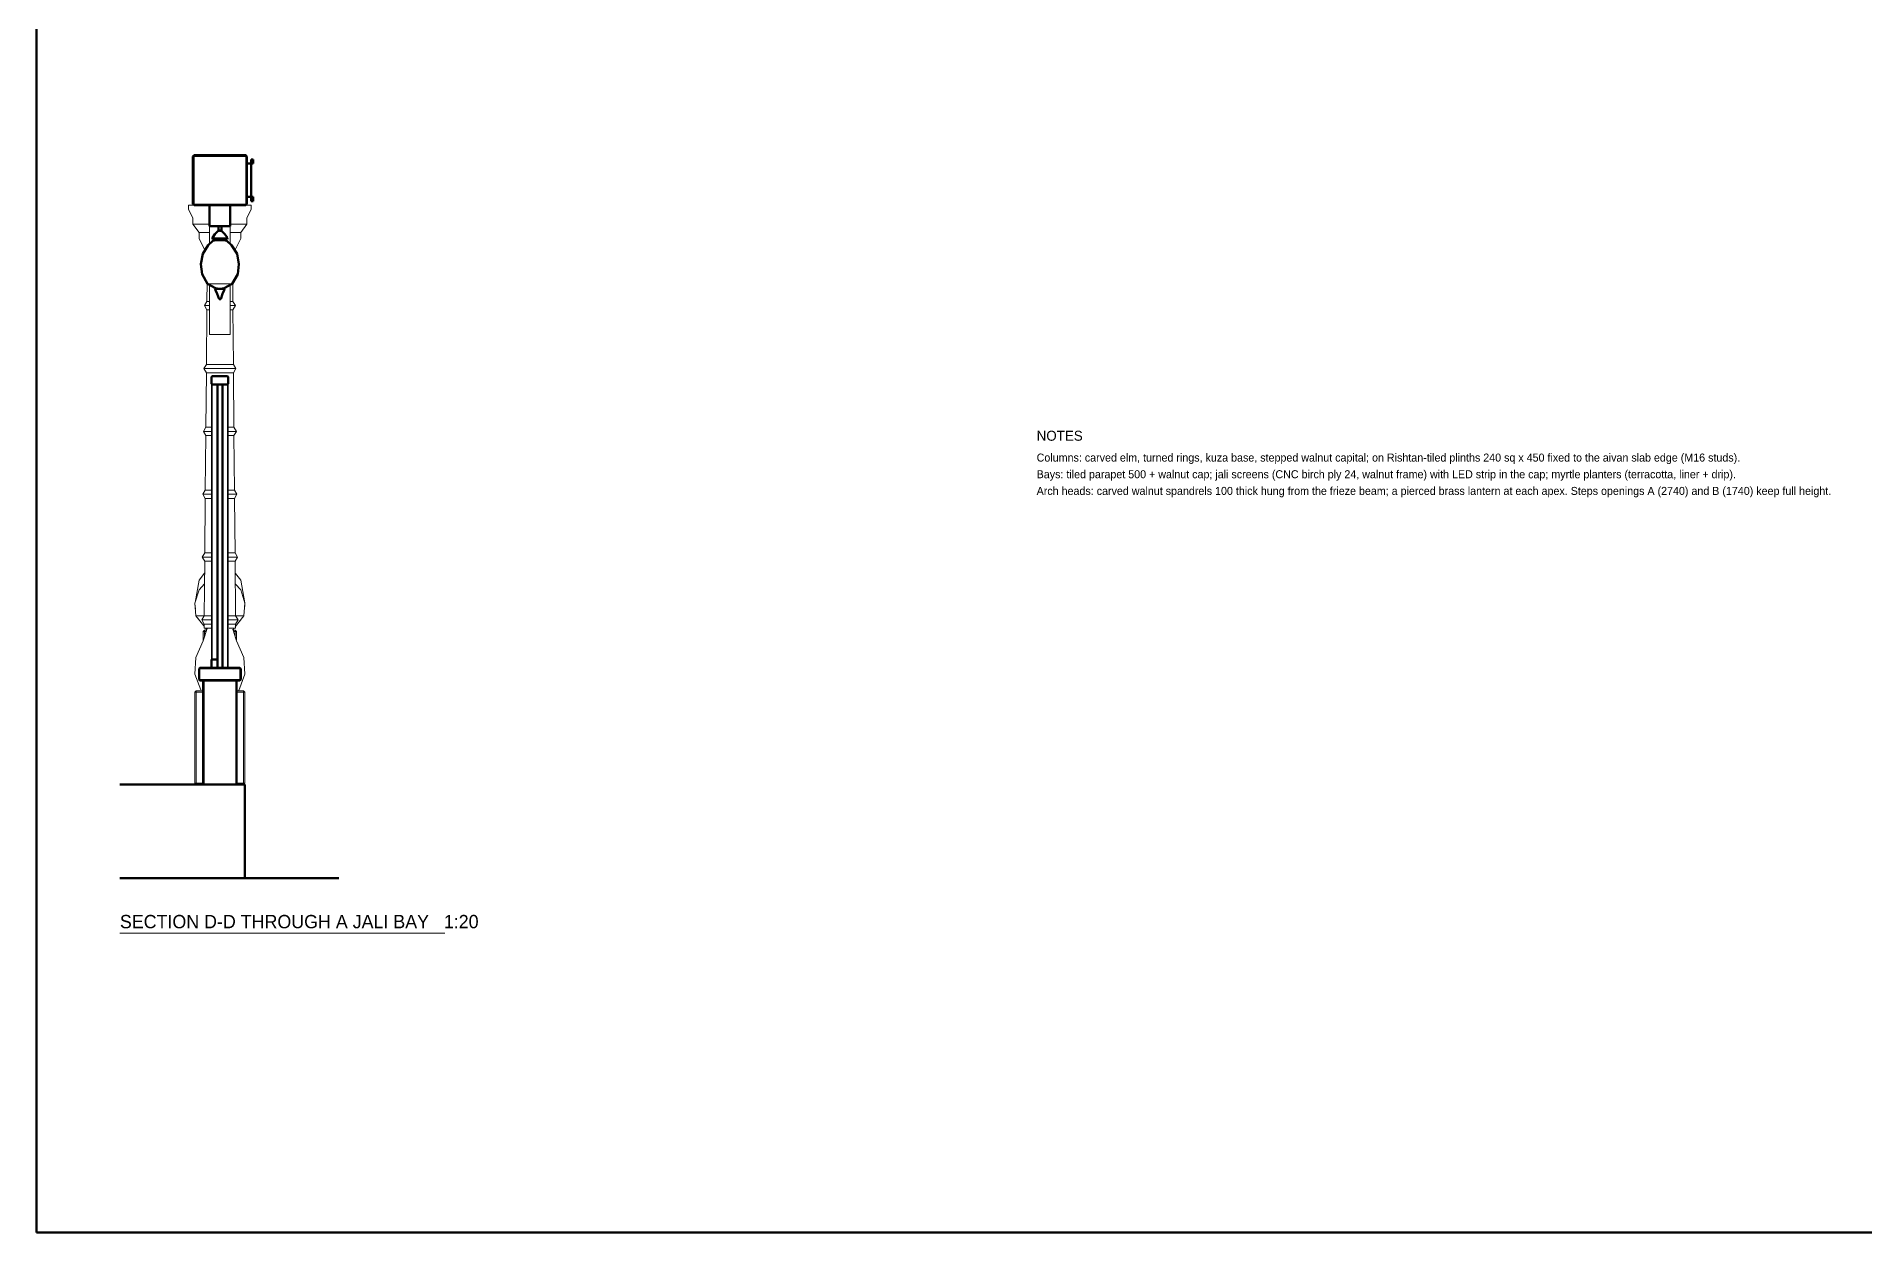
# Model space of a CAD drawing. Header units: metres. Extents: x 10 to 831, y 10 to 584.
# Drawn here: x 10 to 448.7, y 10 to 297 of the extents above; entities that cross this region are included whole.
import ezdxf

# ---------------------------------------------------------------- set-up
doc = ezdxf.new("R2010")
doc.units = ezdxf.units.M
for name, color, linetype, lineweight in [('CUT', 7, 'Continuous', 50), ('FRAME', 7, 'Continuous', 50), ('TXT', 7, 'Continuous', 18), ('VIS', 8, 'Continuous', 13)]:
    doc.layers.add(name, color=color, linetype=linetype, lineweight=lineweight)

msp = doc.modelspace()

# ---------------------------------------------------------------- linework, layer by layer
at = {"layer": 'CUT'}
for p, q in [((47.8, 268.5), (47.5, 268.2)), ((47.5, 268.2), (47.5, 256.8)), ((60.2, 268.5), (47.8, 268.5)), ((60.5, 268.2), (60.2, 268.5)), ((60.5, 256.8), (60.5, 268.2)), ((60.5, 258.5), (60.5, 266.5)), ((60.5, 266.5), (61.5, 266.5)), ((62, 267.5), (61.5, 267.5)), ((61.5, 267.5), (61.5, 266.5)), ((61.5, 266.5), (62, 266.5)), ((61.5, 266.5), (61.5, 258.5)), ((62, 266.5), (62, 267.5)), ((47.5, 256.8), (47.8, 256.5)), ((47.8, 256.5), (60.2, 256.5)), ((51.5, 256.418), (51.5, 256.5)), ((51.5, 256.5), (56.5, 256.5)), ((51.5, 251.476), (51.5, 256.418)), ((56.5, 256.5), (56.5, 256.418)), ((56.5, 256.418), (56.5, 251.476)), ((60.2, 256.5), (60.5, 256.8)), ((61.5, 258.5), (60.5, 258.5)), ((62, 258.5), (61.5, 258.5)), ((61.5, 258.5), (61.5, 257.5)), ((61.5, 257.5), (62, 257.5)), ((62, 257.5), (62, 258.5)), ((56.5, 251.476), (51.5, 251.476)), ((53.518, 250.275), (52.783, 249.575)), ((53.846, 250.3925), (53.518, 250.275)), ((53.971, 251.5), (53.629, 251.5)), ((53.629, 251.5), (53.629, 250.45)), ((53.629, 250.45), (53.8, 250.45)), ((53.8, 250.45), (54.029, 250.45)), ((53.931, 250.4195), (53.846, 250.3925)), ((53.9635, 250.428), (53.931, 250.4195)), ((53.984, 250.431), (53.9635, 250.428)), ((54.2, 251.5), (53.971, 251.5)), ((54, 250.432), (53.984, 250.431)), ((54.016, 250.431), (54, 250.432)), ((54.0365, 250.428), (54.016, 250.431)), ((54.029, 250.45), (54.371, 250.45)), ((54.069, 250.4195), (54.0365, 250.428)), ((54.154, 250.3925), (54.069, 250.4195)), ((54.482, 250.275), (54.154, 250.3925)), ((54.371, 251.5), (54.2, 251.5)), ((54.371, 250.45), (54.371, 251.5)), ((55.217, 249.575), (54.482, 250.275)), ((51.2055, 246.95), (49.8755, 244.85)), ((52.3255, 248), (51.2055, 246.95)), ((52.783, 249.575), (52.188, 248.7)), ((52.188, 248.7), (52.258, 248.35)), ((52.258, 248.35), (53.846, 248.35)), ((53.781, 248.303), (52.3255, 248)), ((53.896, 248.326), (53.781, 248.303)), ((53.846, 248.35), (53.931, 248.35)), ((53.9375, 248.3335), (53.896, 248.326)), ((53.931, 248.35), (53.9635, 248.35)), ((53.96, 248.3365), (53.9375, 248.3335)), ((53.976, 248.3385), (53.96, 248.3365)), ((53.9635, 248.35), (53.984, 248.35)), ((53.9885, 248.3395), (53.976, 248.3385)), ((53.984, 248.35), (54, 248.35)), ((54, 248.3395), (53.9885, 248.3395)), ((54, 248.35), (54.016, 248.35)), ((54.0115, 248.3395), (54, 248.3395)), ((54.024, 248.3385), (54.0115, 248.3395)), ((54.016, 248.35), (54.0365, 248.35)), ((54.04, 248.3365), (54.024, 248.3385)), ((54.0365, 248.35), (54.069, 248.35)), ((54.0625, 248.3335), (54.04, 248.3365)), ((54.104, 248.326), (54.0625, 248.3335)), ((54.069, 248.35), (54.154, 248.35)), ((54.219, 248.303), (54.104, 248.326)), ((54.154, 248.35), (55.742, 248.35)), ((55.6745, 248), (54.219, 248.303)), ((55.812, 248.7), (55.217, 249.575)), ((56.7945, 246.95), (55.6745, 248)), ((55.742, 248.35), (55.812, 248.7)), ((58.1245, 244.85), (56.7945, 246.95)), ((49.8755, 244.85), (49.4555, 242.4)), ((49.4555, 242.4), (49.7355, 239.95)), ((58.5445, 242.4), (58.1245, 244.85)), ((58.2645, 239.95), (58.5445, 242.4)), ((49.7355, 239.95), (51.0305, 237.675)), ((51.0305, 237.675), (52.9555, 236.59)), ((55.0445, 236.59), (56.9695, 237.675)), ((56.9695, 237.675), (58.2645, 239.95)), ((53.8795, 236.45), (52.89, 236.45)), ((52.89, 236.45), (52.96, 236.1)), ((52.9555, 236.59), (53.781, 236.48)), ((52.96, 236.1), (53.38, 235.225)), ((53.38, 235.225), (53.8, 234)), ((53.781, 236.48), (53.896, 236.4655)), ((53.8, 234), (53.8795, 234)), ((53.95, 236.45), (53.8795, 236.45)), ((53.8795, 234), (53.95, 234)), ((53.896, 236.4655), (53.9375, 236.4605)), ((53.9375, 236.4605), (53.96, 236.4585)), ((53.9795, 236.45), (53.95, 236.45)), ((53.95, 234), (53.9795, 234)), ((53.96, 236.4585), (53.976, 236.4575)), ((53.976, 236.4575), (53.9885, 236.457)), ((54, 236.45), (53.9795, 236.45)), ((53.9795, 234), (54, 234)), ((53.9885, 236.457), (54, 236.4565)), ((54, 236.4565), (54.0115, 236.457)), ((54.0205, 236.45), (54, 236.45)), ((54, 234), (54.0205, 234)), ((54.0115, 236.457), (54.024, 236.4575)), ((54.05, 236.45), (54.0205, 236.45)), ((54.0205, 234), (54.05, 234)), ((54.024, 236.4575), (54.04, 236.4585)), ((54.04, 236.4585), (54.0625, 236.4605)), ((54.1205, 236.45), (54.05, 236.45)), ((54.05, 234), (54.1205, 234)), ((54.0625, 236.4605), (54.104, 236.4655)), ((54.104, 236.4655), (54.219, 236.48)), ((55.11, 236.45), (54.1205, 236.45)), ((54.1205, 234), (54.2, 234)), ((54.2, 234), (54.62, 235.225)), ((54.219, 236.48), (55.0445, 236.59)), ((54.62, 235.225), (55.04, 236.1)), ((55.04, 236.1), (55.11, 236.45)), ((52, 215.35), (52.15, 215.5)), ((52, 213.65), (52, 215.35)), ((52.15, 215.5), (55.85, 215.5)), ((55.85, 215.5), (56, 215.35)), ((56, 215.35), (56, 213.65)), ((52.15, 213.5), (52, 213.65)), ((55.85, 213.5), (52.15, 213.5)), ((54.6, 213.5), (53.4, 213.5)), ((53.4, 213.5), (53.4, 145.5)), ((54.6, 145.5), (54.6, 213.5)), ((56, 213.65), (55.85, 213.5)), ((49, 145.3), (49.2, 145.5)), ((49, 142.7), (49, 145.3)), ((49.2, 145.5), (58.8, 145.5)), ((53.4, 147.5), (52, 147.5)), ((52, 147.5), (52, 145.5)), ((52, 145.5), (53.4, 145.5)), ((53.4, 145.5), (53.4, 147.5)), ((53.4, 145.5), (54.6, 145.5)), ((58.8, 145.5), (59, 145.3)), ((59, 145.3), (59, 142.7)), ((49.2, 142.5), (49, 142.7)), ((58.8, 142.5), (49.2, 142.5)), ((50.2, 142.5), (50, 142.3)), ((50, 142.3), (50, 117.7)), ((57.8, 142.5), (50.2, 142.5)), ((58, 142.3), (57.8, 142.5)), ((58, 117.7), (58, 142.3)), ((59, 142.7), (58.8, 142.5)), ((48.1705, 117.5), (30, 117.5)), ((60, 117.5), (48.1705, 117.5)), ((50, 117.7), (50.2, 117.5)), ((50.2, 117.5), (57.8, 117.5)), ((57.8, 117.5), (58, 117.7)), ((60, 95), (60, 117.5)), ((30, 95), (48.1705, 95)), ((82.5, 95), (30, 95)), ((48.1705, 95), (60, 95))]:
    msp.add_line(p, q, dxfattribs=at)
at = {"layer": 'FRAME'}
msp.add_lwpolyline([(10, 10), (831, 10), (831, 584), (10, 584), (10, 10)], close=True, dxfattribs=at)
at = {"layer": 'TXT'}
msp.add_line((30, 81.8), (108, 81.8), dxfattribs=at)
at = {"layer": 'VIS'}
for p, q in [((47.5, 268.2), (47.8, 268.5)), ((47.5, 268.2), (47.8, 268.5)), ((47.8, 268.2), (47.5, 268.2)), ((47.5, 256.8), (47.5, 268.2)), ((47.5, 268.2), (47.5, 268.2)), ((47.5, 256.8), (47.5, 268.2)), ((47.8, 268.5), (47.8, 268.2)), ((47.8, 268.5), (47.8, 268.5)), ((47.8, 268.5), (60.2, 268.5)), ((60.2, 268.5), (47.8, 268.5)), ((60.2, 268.2), (47.8, 268.2)), ((47.8, 268.2), (47.8, 256.8)), ((60.2, 268.5), (60.5, 268.2)), ((60.2, 268.2), (60.2, 268.5)), ((60.2, 268.5), (60.2, 268.5)), ((60.5, 268.2), (60.2, 268.5)), ((60.5, 268.2), (60.2, 268.2)), ((60.2, 256.8), (60.2, 268.2)), ((60.5, 268.2), (60.5, 268.2)), ((60.5, 268.2), (60.5, 256.8)), ((60.5, 256.8), (60.5, 268.2)), ((60.5, 266.5), (60.5, 266.5)), ((60.5, 258.5), (60.5, 266.5)), ((61.5, 266.5), (60.5, 266.5)), ((61.5, 266.5), (60.625, 266.5)), ((62, 267.5), (61.5, 267.5)), ((61.5, 266.5), (61.5, 267.5)), ((61.5, 267.5), (61.5, 267.5)), ((62, 267.5), (61.5, 267.5)), ((61.5, 266.5), (61.5, 267.5)), ((61.5, 266.5), (61.5, 266.5)), ((61.5, 258.5), (61.5, 266.5)), ((61.5, 266.5), (61.5, 266.5)), ((61.5, 266.5), (62, 266.5)), ((62, 266.5), (61.5, 266.5)), ((61.5, 258.5), (61.5, 266.5)), ((62, 267.5), (62, 267.5)), ((62, 266.5), (62, 267.5)), ((62, 266.5), (62, 267.5)), ((62, 266.5), (62, 266.5)), ((46.5, 255.5), (46.5, 256.5)), ((46.5, 256.5), (46.514, 256.5)), ((46.7555, 256.5), (46.5, 256.5)), ((47.5, 253.5), (46.5, 255.5)), ((47.505, 256.5), (46.7555, 256.5)), ((47.65, 256.65), (47.5, 256.8)), ((47.5, 256.8), (47.8, 256.8)), ((47.5, 256.8), (47.5, 256.8)), ((47.5, 256.8), (47.8, 256.5)), ((48.6965, 256.5), (47.505, 256.5)), ((47.8, 256.8), (47.8, 256.575)), ((47.8, 256.8), (60.2, 256.8)), ((47.8, 256.5), (47.8, 256.5)), ((60.2, 256.5), (47.8, 256.5)), ((50.25, 256.5), (48.6965, 256.5)), ((51.456, 256.5), (50.25, 256.5)), ((51.5, 256.5), (51.5, 256.5)), ((51.5, 256.5), (51.5, 251.5)), ((51.5, 256.5), (56.5, 256.5)), ((51.5, 251.5), (51.5, 256.5)), ((51.5, 256.5), (51.5, 256.5)), ((51.5, 256.5), (56.5, 256.5)), ((51.5, 256.5), (56.5, 256.5)), ((51.5, 256.5), (51.5, 256.418)), ((51.5, 251.476), (51.5, 256.418)), ((56.5, 256.5), (56.396, 256.5)), ((57.75, 256.5), (56.4435, 256.5)), ((56.5, 251.5), (56.5, 256.5)), ((56.5, 247.3), (56.5, 256.5)), ((56.5, 256.5), (56.5, 256.5)), ((56.5, 256.5), (56.5, 251.5)), ((56.5, 256.5), (56.5, 256.5)), ((56.5, 256.5), (56.5, 256.418)), ((56.5, 256.418), (56.5, 251.476)), ((59.3035, 256.5), (57.75, 256.5)), ((60.495, 256.5), (59.3035, 256.5)), ((60.2, 256.65), (60.2, 256.8)), ((60.2, 256.8), (60.5, 256.8)), ((60.5, 256.8), (60.2, 256.5)), ((60.2, 256.5), (60.2, 256.5)), ((60.5, 256.8), (60.275, 256.575)), ((61.2445, 256.5), (60.495, 256.5)), ((60.5, 258.5), (60.5, 258.5)), ((61.5, 258.5), (60.5, 258.5)), ((60.5, 256.8), (60.5, 256.8)), ((61.5, 255.5), (60.5, 253.5)), ((60.75, 258.5), (61.5, 258.5)), ((61.5, 256.5), (61.2445, 256.5)), ((62, 258.5), (61.5, 258.5)), ((61.5, 257.5), (61.5, 258.5)), ((61.5, 258.5), (61.5, 258.5)), ((61.5, 258.5), (61.5, 258.5)), ((62, 258.5), (61.5, 258.5)), ((61.5, 257.5), (61.5, 258.5)), ((61.5, 257.5), (61.5, 257.5)), ((61.5, 257.5), (62, 257.5)), ((62, 257.5), (61.5, 257.5)), ((61.5, 256.5), (61.5, 255.5)), ((62, 258.5), (62, 258.5)), ((62, 257.5), (62, 258.5)), ((62, 257.5), (62, 258.5)), ((62, 257.5), (62, 257.5)), ((47.5, 252), (47.5, 253.5)), ((49, 250), (47.5, 252)), ((47.5, 252), (47.514, 252)), ((47.7215, 252), (47.5, 252)), ((48.371, 252), (47.7215, 252)), ((49.404, 252), (48.371, 252)), ((50.75, 252), (49.404, 252)), ((51.338, 252), (50.75, 252)), ((51.5, 251.5), (56.5, 251.5)), ((51.5, 249.4615), (51.5, 251.5)), ((51.5, 251.5), (56.5, 251.5)), ((51.5, 251.5), (51.5, 251.476)), ((51.5, 251.476), (56.5, 251.476)), ((52.775, 249.575), (53.51, 250.275)), ((52.783, 249.575), (53.518, 250.275)), ((53.51, 250.275), (54, 250.45)), ((53.518, 250.275), (53.846, 250.3925)), ((53.6, 250.45), (53.6, 251.5)), ((53.6, 251.5), (53.7, 251.5)), ((53.629, 251.5), (53.6, 251.5)), ((53.8, 250.45), (53.6, 250.45)), ((53.6, 250.45), (53.629, 250.45)), ((53.629, 251.5), (53.971, 251.5)), ((53.629, 250.45), (53.629, 251.5)), ((53.629, 250.45), (53.8, 250.45)), ((53.8, 250.45), (53.8, 251.395)), ((54.2, 250.45), (53.8, 250.45)), ((53.8, 250.45), (54.029, 250.45)), ((53.931, 250.4195), (53.846, 250.3925)), ((53.9635, 250.428), (53.931, 250.4195)), ((53.984, 250.431), (53.9635, 250.428)), ((54.2, 251.5), (53.971, 251.5)), ((54, 250.432), (53.984, 250.431)), ((54, 250.45), (54.49, 250.275)), ((54.016, 250.431), (54, 250.432)), ((54.0365, 250.428), (54.016, 250.431)), ((54.371, 250.45), (54.029, 250.45)), ((54.069, 250.4195), (54.0365, 250.428)), ((54.154, 250.3925), (54.069, 250.4195)), ((54.482, 250.275), (54.154, 250.3925)), ((54.371, 251.5), (54.2, 251.5)), ((54.2, 250.45), (54.2, 251.395)), ((54.4, 250.45), (54.2, 250.45)), ((54.4, 251.5), (54.371, 251.5)), ((54.371, 250.45), (54.371, 251.5)), ((54.371, 250.45), (54.4, 250.45)), ((54.4, 251.5), (54.4, 250.45)), ((55.217, 249.575), (54.482, 250.275)), ((54.49, 250.275), (55.225, 249.575)), ((56.5, 251.476), (56.5, 251.5)), ((56.5, 251.5), (56.5, 249.4615)), ((57.25, 252), (56.564, 252)), ((58.596, 252), (57.25, 252)), ((59.629, 252), (58.596, 252)), ((60.5, 252), (59, 250)), ((60.2785, 252), (59.629, 252)), ((60.5, 252), (60.2785, 252)), ((60.5, 253.5), (60.5, 252)), ((49, 248.5), (49, 250)), ((49, 250), (49.014, 250)), ((49.1705, 250), (49, 250)), ((50.3125, 245.875), (49, 248.5)), ((49.67, 250), (49.1705, 250)), ((50.4645, 250), (49.67, 250)), ((49.87, 244.85), (51.2, 246.95)), ((49.8755, 244.85), (51.2055, 246.95)), ((51.3275, 250), (50.4645, 250)), ((51.2, 246.95), (52.32, 248)), ((51.2055, 246.95), (52.3255, 248)), ((51.5, 247.2985), (51.5, 249.4615)), ((52.18, 248.7), (52.775, 249.575)), ((52.25, 248.35), (52.18, 248.7)), ((52.18, 248.7), (52.269, 248.7)), ((52.188, 248.7), (52.18, 248.7)), ((52.188, 248.7), (52.783, 249.575)), ((52.258, 248.35), (52.188, 248.7)), ((52.3355, 248.35), (52.25, 248.35)), ((52.25, 248.35), (52.258, 248.35)), ((53.846, 248.35), (52.258, 248.35)), ((52.269, 248.7), (52.5275, 248.7)), ((52.32, 248), (54, 248.35)), ((52.32, 248), (52.362, 248)), ((52.3255, 248), (52.32, 248)), ((52.3255, 248), (53.781, 248.303)), ((52.584, 248.35), (52.3355, 248.35)), ((52.362, 248), (52.4865, 248)), ((52.4865, 248), (52.6865, 248)), ((52.5275, 248.7), (52.93, 248.7)), ((52.9715, 248.35), (52.584, 248.35)), ((52.6865, 248), (52.9525, 248)), ((52.93, 248.7), (53.4375, 248.7)), ((52.9525, 248), (53.271, 248)), ((53.459, 248.35), (52.9715, 248.35)), ((53.271, 248), (53.626, 248)), ((53.4375, 248.7), (54, 248.7)), ((53.7295, 248.35), (53.459, 248.35)), ((53.626, 248), (54, 248)), ((53.896, 248.326), (53.781, 248.303)), ((53.931, 248.35), (53.846, 248.35)), ((53.9375, 248.3335), (53.896, 248.326)), ((53.9635, 248.35), (53.931, 248.35)), ((53.96, 248.3365), (53.9375, 248.3335)), ((53.976, 248.3385), (53.96, 248.3365)), ((53.984, 248.35), (53.9635, 248.35)), ((53.9885, 248.3395), (53.976, 248.3385)), ((54, 248.35), (53.984, 248.35)), ((54, 248.3395), (53.9885, 248.3395)), ((54, 248.7), (54.5625, 248.7)), ((54, 248.35), (55.68, 248)), ((54.016, 248.35), (54, 248.35)), ((54.0115, 248.3395), (54, 248.3395)), ((54, 248), (54.374, 248)), ((54.024, 248.3385), (54.0115, 248.3395)), ((54.0365, 248.35), (54.016, 248.35)), ((54.04, 248.3365), (54.024, 248.3385)), ((54.069, 248.35), (54.0365, 248.35)), ((54.0625, 248.3335), (54.04, 248.3365)), ((54.104, 248.326), (54.0625, 248.3335)), ((54.154, 248.35), (54.069, 248.35)), ((54.219, 248.303), (54.104, 248.326)), ((54.541, 248.35), (54.135, 248.35)), ((55.742, 248.35), (54.154, 248.35)), ((55.6745, 248), (54.219, 248.303)), ((54.374, 248), (54.729, 248)), ((55.0285, 248.35), (54.541, 248.35)), ((54.5625, 248.7), (55.07, 248.7)), ((54.729, 248), (55.0475, 248)), ((55.416, 248.35), (55.0285, 248.35)), ((55.0475, 248), (55.3135, 248)), ((55.07, 248.7), (55.4725, 248.7)), ((55.812, 248.7), (55.217, 249.575)), ((55.225, 249.575), (55.82, 248.7)), ((55.3135, 248), (55.5135, 248)), ((55.6645, 248.35), (55.416, 248.35)), ((55.4725, 248.7), (55.731, 248.7)), ((55.5135, 248), (55.638, 248)), ((55.638, 248), (55.68, 248)), ((55.75, 248.35), (55.6645, 248.35)), ((55.68, 248), (55.6745, 248)), ((56.7945, 246.95), (55.6745, 248)), ((55.68, 248), (56.8, 246.95)), ((55.731, 248.7), (55.82, 248.7)), ((55.742, 248.35), (55.812, 248.7)), ((55.742, 248.35), (55.75, 248.35)), ((55.82, 248.7), (55.75, 248.35)), ((55.82, 248.7), (55.812, 248.7)), ((56.5, 250), (56.3995, 250)), ((57.5355, 250), (56.5, 250)), ((56.5, 249.4615), (56.5, 247.2985)), ((56.5, 247.2985), (56.5, 247.241)), ((58.1245, 244.85), (56.7945, 246.95)), ((56.8, 246.95), (58.13, 244.85)), ((58.33, 250), (57.5355, 250)), ((59, 248.5), (57.6405, 245.781)), ((58.8295, 250), (58.33, 250)), ((59, 250), (58.8295, 250)), ((59, 250), (59, 248.5)), ((49.45, 242.4), (49.87, 244.85)), ((49.73, 239.95), (49.45, 242.4)), ((49.4555, 242.4), (49.8755, 244.85)), ((49.7355, 239.95), (49.4555, 242.4)), ((49.4735, 242.196), (49.4615, 242.298)), ((49.485, 242.604), (49.6425, 243.523)), ((49.5435, 241.5835), (49.5315, 241.6855)), ((49.6135, 240.971), (49.5785, 241.277)), ((49.981, 245.025), (50.0365, 245.1125)), ((50.3135, 245.55), (50.369, 245.6375)), ((57.6865, 245.55), (57.742, 245.4625)), ((58.019, 245.025), (58.13, 244.85)), ((58.5445, 242.4), (58.1245, 244.85)), ((58.13, 244.85), (58.55, 242.4)), ((58.13, 244.85), (58.1475, 244.748)), ((58.2645, 239.95), (58.5445, 242.4)), ((58.55, 242.4), (58.27, 239.95)), ((58.375, 243.421), (58.5325, 242.502)), ((58.4565, 241.5835), (58.445, 241.481)), ((58.5265, 242.196), (58.515, 242.0935)), ((49.6835, 240.3585), (49.6485, 240.6645)), ((51.025, 237.675), (49.73, 239.95)), ((51.0305, 237.675), (49.7355, 239.95)), ((49.8295, 239.775), (49.78, 239.8625)), ((50.029, 239.425), (49.979, 239.5125)), ((50.3275, 238.9), (50.278, 238.9875)), ((50.6265, 238.375), (50.477, 238.6375)), ((50.826, 238.025), (50.776, 238.1125)), ((50.875, 233.4165), (50.922, 237.948)), ((52.95, 236.59), (51.025, 237.675)), ((51.025, 237.675), (51.0995, 237.675)), ((51.0305, 237.675), (51.025, 237.675)), ((52.9555, 236.59), (51.0305, 237.675)), ((51.0995, 237.675), (51.3195, 237.675)), ((51.3195, 237.675), (51.674, 237.675)), ((51.5, 237.3975), (51.5, 237.481)), ((51.5, 234.6105), (51.5, 237.3975)), ((51.674, 237.675), (52.145, 237.675)), ((52.145, 237.675), (52.709, 237.675)), ((52.709, 237.675), (53.338, 237.675)), ((53.338, 237.675), (54, 237.675)), ((54, 237.675), (54.662, 237.675)), ((54.662, 237.675), (55.291, 237.675)), ((55.0445, 236.59), (56.9695, 237.675)), ((56.975, 237.675), (55.05, 236.59)), ((55.291, 237.675), (55.855, 237.675)), ((55.855, 237.675), (56.326, 237.675)), ((56.326, 237.675), (56.6805, 237.675)), ((56.5, 228.7), (56.5, 237.4)), ((56.5, 237.3975), (56.5, 234.6105)), ((56.6805, 237.675), (56.9005, 237.675)), ((56.9005, 237.675), (56.975, 237.675)), ((56.9695, 237.675), (58.2645, 239.95)), ((56.975, 237.675), (56.9695, 237.675)), ((58.27, 239.95), (56.975, 237.675)), ((57.079, 237.847), (57.125, 233.4165)), ((57.174, 238.025), (57.1245, 237.9375)), ((57.473, 238.55), (57.3235, 238.2875)), ((57.6725, 238.9), (57.6225, 238.8125)), ((57.971, 239.425), (57.9215, 239.3375)), ((58.1705, 239.775), (58.1205, 239.6875)), ((58.34, 240.5625), (58.305, 240.256)), ((58.41, 241.175), (58.375, 240.8685)), ((50.275, 232.4165), (50.875, 233.4165)), ((50.875, 233.4165), (50.894, 233.4165)), ((51.028, 233.4165), (50.875, 233.4165)), ((51.472, 233.4165), (51.028, 233.4165)), ((51.5, 231.6985), (51.5, 234.6105)), ((52.95, 236.1), (52.88, 236.45)), ((52.88, 236.45), (52.9655, 236.45)), ((52.89, 236.45), (52.88, 236.45)), ((52.89, 236.45), (53.8795, 236.45)), ((52.96, 236.1), (52.89, 236.45)), ((52.95, 236.59), (54, 236.45)), ((53.37, 235.225), (52.95, 236.1)), ((53.781, 236.48), (52.9555, 236.59)), ((53.38, 235.225), (52.96, 236.1)), ((52.9655, 236.45), (53.208, 236.45)), ((53.208, 236.45), (53.5715, 236.45)), ((53.79, 234), (53.37, 235.225)), ((53.8, 234), (53.38, 235.225)), ((53.5715, 236.45), (53.893, 236.45)), ((53.896, 236.4655), (53.781, 236.48)), ((53.806, 234), (53.79, 234)), ((53.79, 234), (53.8, 234)), ((53.8795, 234), (53.8, 234)), ((53.8515, 234), (53.806, 234)), ((53.9195, 234), (53.8515, 234)), ((53.95, 236.45), (53.8795, 236.45)), ((53.95, 234), (53.8795, 234)), ((53.9375, 236.4605), (53.896, 236.4655)), ((54, 234), (53.9195, 234)), ((53.96, 236.4585), (53.9375, 236.4605)), ((53.9795, 236.45), (53.95, 236.45)), ((53.9795, 234), (53.95, 234)), ((53.976, 236.4575), (53.96, 236.4585)), ((53.9885, 236.457), (53.976, 236.4575)), ((54, 236.45), (53.9795, 236.45)), ((54, 234), (53.9795, 234)), ((54, 236.4565), (53.9885, 236.457)), ((54, 236.45), (55.05, 236.59)), ((54.0115, 236.457), (54, 236.4565)), ((54.0205, 236.45), (54, 236.45)), ((54.0805, 234), (54, 234)), ((54.0205, 234), (54, 234)), ((54.024, 236.4575), (54.0115, 236.457)), ((54.05, 236.45), (54.0205, 236.45)), ((54.05, 234), (54.0205, 234)), ((54.04, 236.4585), (54.024, 236.4575)), ((54.0625, 236.4605), (54.04, 236.4585)), ((54.1205, 236.45), (54.05, 236.45)), ((54.1205, 234), (54.05, 234)), ((54.104, 236.4655), (54.0625, 236.4605)), ((54.1485, 234), (54.0805, 234)), ((54.219, 236.48), (54.104, 236.4655)), ((55.11, 236.45), (54.1205, 236.45)), ((54.2, 234), (54.1205, 234)), ((54.194, 234), (54.1485, 234)), ((54.21, 234), (54.194, 234)), ((54.2, 234), (54.62, 235.225)), ((54.2, 234), (54.21, 234)), ((54.63, 235.225), (54.21, 234)), ((54.2145, 236.45), (54.4285, 236.45)), ((55.0445, 236.59), (54.219, 236.48)), ((54.4285, 236.45), (54.792, 236.45)), ((54.62, 235.225), (55.04, 236.1)), ((55.05, 236.1), (54.63, 235.225)), ((54.792, 236.45), (55.035, 236.45)), ((55.035, 236.45), (55.12, 236.45)), ((55.04, 236.1), (55.11, 236.45)), ((55.12, 236.45), (55.05, 236.1)), ((55.12, 236.45), (55.11, 236.45)), ((56.528, 233.4165), (56.442, 233.4165)), ((56.5, 234.6105), (56.5, 231.6985)), ((56.972, 233.4165), (56.528, 233.4165)), ((57.125, 233.4165), (56.972, 233.4165)), ((57.125, 233.4165), (57.725, 232.4165)), ((50.875, 231.4165), (50.275, 232.4165)), ((50.275, 232.4165), (50.293, 232.4165)), ((50.4575, 232.4165), (50.275, 232.4165)), ((50.9865, 232.4165), (50.4575, 232.4165)), ((50.75, 218.3335), (50.875, 231.4165)), ((50.875, 231.4165), (50.894, 231.4165)), ((51.028, 231.4165), (50.875, 231.4165)), ((51.481, 232.4165), (50.9865, 232.4165)), ((51.472, 231.4165), (51.028, 231.4165)), ((51.5, 228.6615), (51.5, 231.6985)), ((51.5, 225.5), (51.5, 228.6615)), ((57.0135, 232.4165), (56.4365, 232.4165)), ((56.528, 231.4165), (56.442, 231.4165)), ((56.5, 231.6985), (56.5, 228.6615)), ((56.5, 228.6615), (56.5, 225.5)), ((56.972, 231.4165), (56.528, 231.4165)), ((57.125, 231.4165), (56.972, 231.4165)), ((57.5425, 232.4165), (57.0135, 232.4165)), ((57.725, 232.4165), (57.125, 231.4165)), ((57.125, 231.4165), (57.25, 218.3335)), ((57.725, 232.4165), (57.5425, 232.4165)), ((51.5, 225.5), (56.5, 225.5)), ((56.5, 225.5), (56.5, 225.6)), ((50.15, 217.3335), (50.75, 218.3335)), ((50.75, 216.3335), (50.15, 217.3335)), ((50.15, 217.3335), (50.1655, 217.3335)), ((50.3385, 217.3335), (50.15, 217.3335)), ((50.8855, 217.3335), (50.3385, 217.3335)), ((50.625, 203.25), (50.75, 216.3335)), ((50.75, 218.3335), (50.766, 218.3335)), ((50.909, 218.3335), (50.75, 218.3335)), ((50.75, 216.3335), (50.766, 216.3335)), ((50.909, 216.3335), (50.75, 216.3335)), ((51.737, 217.3335), (50.8855, 217.3335)), ((51.3705, 218.3335), (50.909, 218.3335)), ((51.3705, 216.3335), (50.909, 216.3335)), ((52.0895, 218.3335), (51.3705, 218.3335)), ((52.0895, 216.3335), (51.3705, 216.3335)), ((52.8105, 217.3335), (51.737, 217.3335)), ((52, 215.35), (52.15, 215.5)), ((52, 215.35), (52.15, 215.5)), ((52.15, 215.35), (52, 215.35)), ((52, 213.65), (52, 215.35)), ((52, 215.35), (52, 215.35)), ((52, 213.65), (52, 215.35)), ((52.9955, 218.3335), (52.0895, 218.3335)), ((52.9955, 216.3335), (52.0895, 216.3335)), ((52.15, 215.5), (52.15, 215.35)), ((52.15, 215.5), (55.85, 215.5)), ((52.15, 215.5), (52.15, 215.5)), ((55.85, 215.5), (52.15, 215.5)), ((52.15, 215.35), (52.15, 215.425)), ((52.15, 215.35), (55.85, 215.35)), ((52.15, 213.7475), (52.15, 215.35)), ((52.15, 215.35), (52.15, 213.65)), ((55.85, 215.35), (52.15, 215.35)), ((54, 217.3335), (52.8105, 217.3335)), ((54, 218.3335), (52.9955, 218.3335)), ((54, 216.3335), (52.9955, 216.3335)), ((55.0045, 218.3335), (54, 218.3335)), ((55.1895, 217.3335), (54, 217.3335)), ((55.0045, 216.3335), (54, 216.3335)), ((55.9105, 218.3335), (55.0045, 218.3335)), ((55.9105, 216.3335), (55.0045, 216.3335)), ((56.263, 217.3335), (55.1895, 217.3335)), ((55.85, 215.5), (56, 215.35)), ((55.85, 215.35), (55.85, 215.5)), ((55.85, 215.5), (55.85, 215.5)), ((56, 215.35), (55.85, 215.5)), ((55.85, 215.35), (55.925, 215.35)), ((55.85, 215.35), (55.85, 213.6475)), ((56, 215.35), (55.85, 215.35)), ((55.85, 213.65), (55.85, 215.35)), ((56.6295, 218.3335), (55.9105, 218.3335)), ((56.6295, 216.3335), (55.9105, 216.3335)), ((56, 215.35), (56, 215.35)), ((56, 215.35), (56, 213.65)), ((56, 213.65), (56, 215.35)), ((57.1145, 217.3335), (56.263, 217.3335)), ((57.091, 218.3335), (56.6295, 218.3335)), ((57.091, 216.3335), (56.6295, 216.3335)), ((57.25, 218.3335), (57.091, 218.3335)), ((57.25, 216.3335), (57.091, 216.3335)), ((57.6615, 217.3335), (57.1145, 217.3335)), ((57.25, 218.3335), (57.85, 217.3335)), ((57.85, 217.3335), (57.25, 216.3335)), ((57.25, 216.3335), (57.375, 203.25)), ((57.85, 217.3335), (57.6615, 217.3335)), ((52.15, 213.5), (52, 213.65)), ((52, 213.65), (52.15, 213.65)), ((52, 213.65), (52, 213.65)), ((52, 213.65), (52.15, 213.5)), ((52, 213.5475), (52, 147.5525)), ((52.15, 213.65), (52.15, 213.5)), ((52.15, 213.65), (55.85, 213.65)), ((55.85, 213.5), (52.15, 213.5)), ((52.15, 213.5), (52.15, 213.5)), ((55.85, 213.5), (52.15, 213.5)), ((52.15, 145.65), (52.15, 213.4475)), ((53.4, 145.5), (53.4, 213.5)), ((53.4, 213.5), (53.4, 213.5)), ((54.6, 213.5), (53.4, 213.5)), ((53.4, 145.5), (53.4, 213.5)), ((54.6, 145.5), (54.6, 213.5)), ((54.6, 213.5), (54.6, 213.5)), ((54.6, 145.5), (54.6, 213.5)), ((55.85, 213.5), (55.85, 213.65)), ((55.85, 213.65), (56, 213.65)), ((56, 213.65), (55.85, 213.5)), ((56, 213.65), (55.85, 213.5)), ((55.85, 213.5), (55.85, 213.5)), ((55.85, 213.347), (55.85, 145.65)), ((56, 213.65), (56, 213.65)), ((56, 145.65), (56, 213.6475)), ((50.025, 202.25), (50.625, 203.25)), ((50.625, 201.25), (50.025, 202.25)), ((50.025, 202.25), (50.041, 202.25)), ((50.2195, 202.25), (50.025, 202.25)), ((50.784, 202.25), (50.2195, 202.25)), ((50.625, 203.25), (50.6415, 203.25)), ((50.79, 203.25), (50.625, 203.25)), ((51.6635, 202.25), (50.784, 202.25)), ((51.2695, 203.25), (50.79, 203.25)), ((51.867, 203.25), (51.2695, 203.25)), ((51.848, 202.25), (51.6635, 202.25)), ((56.7305, 203.25), (56.0585, 203.25)), ((56.3365, 202.25), (56.0595, 202.25)), ((57.216, 202.25), (56.3365, 202.25)), ((57.21, 203.25), (56.7305, 203.25)), ((57.375, 203.25), (57.21, 203.25)), ((57.7805, 202.25), (57.216, 202.25)), ((57.375, 203.25), (57.975, 202.25)), ((57.975, 202.25), (57.375, 201.25)), ((57.975, 202.25), (57.7805, 202.25)), ((50.5, 188.1665), (50.625, 201.25)), ((50.625, 201.25), (50.6415, 201.25)), ((50.79, 201.25), (50.625, 201.25)), ((51.2695, 201.25), (50.79, 201.25)), ((51.867, 201.25), (51.2695, 201.25)), ((56.7305, 201.25), (56.0585, 201.25)), ((57.21, 201.25), (56.7305, 201.25)), ((57.375, 201.25), (57.21, 201.25)), ((57.375, 201.25), (57.5, 188.1665)), ((49.9, 187.1665), (50.5, 188.1665)), ((50.5, 186.1665), (49.9, 187.1665)), ((49.9, 187.1665), (49.9165, 187.1665)), ((50.1005, 187.1665), (49.9, 187.1665)), ((50.683, 187.1665), (50.1005, 187.1665)), ((50.375, 173.0835), (50.5, 186.1665)), ((50.5, 188.1665), (50.517, 188.1665)), ((50.6715, 188.1665), (50.5, 188.1665)), ((50.5, 186.1665), (50.517, 186.1665)), ((50.6715, 186.1665), (50.5, 186.1665)), ((51.1685, 188.1665), (50.6715, 188.1665)), ((51.1685, 186.1665), (50.6715, 186.1665)), ((51.59, 187.1665), (50.683, 187.1665)), ((51.9425, 188.1665), (51.1685, 188.1665)), ((51.9425, 186.1665), (51.1685, 186.1665)), ((51.971, 187.1665), (51.59, 187.1665)), ((56.41, 187.1665), (55.9335, 187.1665)), ((56.0575, 188.1665), (55.9595, 188.1665)), ((56.0575, 186.1665), (55.9595, 186.1665)), ((56.8315, 188.1665), (56.0575, 188.1665)), ((56.8315, 186.1665), (56.0575, 186.1665)), ((57.317, 187.1665), (56.41, 187.1665)), ((57.3285, 188.1665), (56.8315, 188.1665)), ((57.3285, 186.1665), (56.8315, 186.1665)), ((57.8995, 187.1665), (57.317, 187.1665)), ((57.5, 188.1665), (57.3285, 188.1665)), ((57.5, 186.1665), (57.3285, 186.1665)), ((57.5, 188.1665), (58.1, 187.1665)), ((58.1, 187.1665), (57.5, 186.1665)), ((57.5, 186.1665), (57.625, 173.0835)), ((58.1, 187.1665), (57.8995, 187.1665)), ((49.775, 172.0835), (50.375, 173.0835)), ((50.375, 171.0835), (49.775, 172.0835)), ((49.775, 172.0835), (49.792, 172.0835)), ((49.982, 172.0835), (49.775, 172.0835)), ((50.582, 172.0835), (49.982, 172.0835)), ((50.25, 158), (50.375, 171.0835)), ((50.375, 173.0835), (50.3925, 173.0835)), ((50.5525, 173.0835), (50.375, 173.0835)), ((50.375, 171.0835), (50.3925, 171.0835)), ((50.5525, 171.0835), (50.375, 171.0835)), ((51.0675, 173.0835), (50.5525, 173.0835)), ((51.0675, 171.0835), (50.5525, 171.0835)), ((51.5165, 172.0835), (50.582, 172.0835)), ((51.8695, 173.0835), (51.0675, 173.0835)), ((51.8695, 171.0835), (51.0675, 171.0835)), ((51.909, 172.0835), (51.5165, 172.0835)), ((56.4835, 172.0835), (55.9925, 172.0835)), ((56.1305, 173.0835), (56.0295, 173.0835)), ((56.1305, 171.0835), (56.0295, 171.0835)), ((56.9325, 173.0835), (56.1305, 173.0835)), ((56.9325, 171.0835), (56.1305, 171.0835)), ((57.418, 172.0835), (56.4835, 172.0835)), ((57.4475, 173.0835), (56.9325, 173.0835)), ((57.4475, 171.0835), (56.9325, 171.0835)), ((58.018, 172.0835), (57.418, 172.0835)), ((57.625, 173.0835), (57.4475, 173.0835)), ((57.625, 171.0835), (57.4475, 171.0835)), ((57.625, 173.0835), (58.225, 172.0835)), ((58.225, 172.0835), (57.625, 171.0835)), ((57.625, 171.0835), (57.75, 158)), ((58.225, 172.0835), (58.018, 172.0835)), ((49, 166.5), (50.3125, 168.18)), ((57.75, 168.1), (59, 166.5)), ((48, 161), (49, 164.25)), ((48.037, 161.2035), (49, 166.5)), ((49, 164.25), (50.3195, 165.622)), ((57.75, 165.55), (59, 164.25)), ((59, 166.5), (59.9815, 161.102)), ((59, 164.25), (60, 161)), ((48.25, 158), (48, 161)), ((48.1165, 159.6), (48.0085, 160.9)), ((48.1165, 159.6), (48.0085, 160.9)), ((50.125, 155.6135), (48.25, 158)), ((48.25, 158), (48.27, 158)), ((48.6875, 158), (48.25, 158)), ((49.934, 158), (48.6875, 158)), ((49.65, 157), (50.25, 158)), ((50.1035, 158), (49.934, 158)), ((50.25, 158), (50.2685, 158)), ((50.4335, 158), (50.25, 158)), ((50.966, 158), (50.4335, 158)), ((51.796, 158), (50.966, 158)), ((56.204, 158), (56.0995, 158)), ((57.034, 158), (56.204, 158)), ((57.5665, 158), (57.034, 158)), ((57.75, 158), (57.5665, 158)), ((59.75, 158), (57.6875, 155.375)), ((57.75, 158), (58.35, 157)), ((58.066, 158), (57.8115, 158)), ((59.3125, 158), (58.066, 158)), ((59.75, 158), (59.3125, 158)), ((60, 161), (59.75, 158)), ((59.9835, 160.8), (59.875, 159.5)), ((59.9835, 160.8), (59.875, 159.5)), ((48.75, 157.3635), (48.5625, 157.6025)), ((48.75, 157.3635), (48.5625, 157.6025)), ((49.25, 156.7275), (49.0625, 156.966)), ((49.25, 156.7275), (49.0625, 156.966)), ((50.25, 156), (49.65, 157)), ((49.65, 157), (49.6675, 157)), ((49.863, 157), (49.65, 157)), ((49.875, 155.932), (49.6875, 156.1705)), ((49.875, 155.932), (49.6875, 156.1705)), ((50.481, 157), (49.863, 157)), ((50, 152), (50.9665, 154.9)), ((50.3, 154.5), (50, 154.2)), ((50, 154.2), (50.3, 154.2)), ((50, 154.2), (50, 152.1)), ((50.25, 155), (50.25, 156)), ((50.25, 156), (50.2685, 156)), ((50.4335, 156), (50.25, 156)), ((50.25, 155), (50.4335, 155)), ((50.3, 154.2), (50.3, 154.5)), ((50.3, 154.5), (50.3, 154.5)), ((50.7, 154.5), (50.3, 154.5)), ((50.3, 153), (50.3, 154.2)), ((50.3, 154.2), (50.8, 154.2)), ((50.966, 156), (50.4335, 156)), ((50.4335, 155), (50.966, 155)), ((51.443, 157), (50.481, 157)), ((50.875, 154.659), (50.5625, 155.057)), ((50.875, 154.659), (50.6875, 154.8975)), ((50.875, 154.659), (50.6875, 154.8975)), ((51.796, 156), (50.966, 156)), ((50.966, 155), (51.796, 155)), ((51.8475, 157), (51.443, 157)), ((51.796, 155), (51.9005, 155)), ((56.557, 157), (56.0515, 157)), ((56.204, 156), (56.0995, 156)), ((57.034, 156), (56.204, 156)), ((56.204, 155), (57.034, 155)), ((57.519, 157), (56.557, 157)), ((57.5665, 156), (57.034, 156)), ((57.034, 155), (57.5665, 155)), ((57.375, 154.9775), (57.0625, 154.5795)), ((57.25, 154.818), (57.0625, 154.5795)), ((57.25, 154.818), (57.0625, 154.5795)), ((57.0665, 154.8), (58, 152)), ((57.7, 154.5), (57.2, 154.5)), ((57.3, 154.2), (57.7, 154.2)), ((58.137, 157), (57.519, 157)), ((57.75, 156), (57.5665, 156)), ((57.5665, 155), (57.75, 155)), ((57.75, 155.4545), (57.6875, 155.375)), ((57.75, 155.4545), (57.6875, 155.375)), ((57.7, 154.5), (57.7, 154.2)), ((58, 154.2), (57.7, 154.5)), ((57.7, 154.2), (58, 154.2)), ((57.7, 154.2), (57.7, 152.9)), ((57.75, 155), (57.7315, 155)), ((58.35, 157), (57.75, 156)), ((57.75, 156), (57.75, 155)), ((58, 152.2), (58, 154.2)), ((58, 154.2), (58, 154.2)), ((58.25, 156.091), (58.0625, 155.8525)), ((58.25, 156.091), (58.0625, 155.8525)), ((58.35, 157), (58.137, 157)), ((58.875, 156.8865), (58.6875, 156.6475)), ((58.875, 156.8865), (58.6875, 156.6475)), ((59.375, 157.5225), (59.1875, 157.284)), ((59.375, 157.5225), (59.1875, 157.284)), ((48.25, 148), (50, 152)), ((58, 152), (59.75, 148)), ((48, 144), (48.25, 148)), ((49, 145.3), (49.2, 145.5)), ((49, 145.3), (49.2, 145.5)), ((49.2, 145.3), (49, 145.3)), ((49, 142.7), (49, 145.3)), ((49, 145.3), (49, 145.3)), ((49, 142.7), (49, 145.3)), ((49.2, 145.5), (49.2, 145.3)), ((49.2, 145.5), (51.9575, 145.5)), ((49.2, 145.5), (49.2, 145.5)), ((58.8, 145.5), (49.2, 145.5)), ((49.2, 145.3), (49.2, 142.7)), ((58.8, 145.3), (49.2, 145.3)), ((53.4, 147.5), (52, 147.5)), ((52, 145.5), (52, 147.5)), ((52, 147.5), (52, 147.5)), ((53.4, 147.5), (52, 147.5)), ((52, 145.5), (52, 147.5)), ((52, 145.5), (52, 145.5)), ((52, 145.5), (53.4, 145.5)), ((53.4, 145.5), (52, 145.5)), ((52.15, 145.65), (52.075, 145.65)), ((55.85, 145.65), (52.15, 145.65)), ((53.4, 147.5), (53.4, 147.5)), ((53.4, 145.5), (53.4, 147.5)), ((53.4, 145.5), (53.4, 147.5)), ((53.4, 145.5), (54.6, 145.5)), ((53.4, 145.5), (53.4, 145.5)), ((53.4, 145.5), (53.4, 145.5)), ((54.6, 145.5), (53.4, 145.5)), ((54.6, 145.5), (54.6, 145.5)), ((54.6165, 145.5), (55.85, 145.5)), ((55.85, 145.5), (56, 145.65)), ((56, 145.65), (55.85, 145.65)), ((55.85, 145.65), (55.85, 145.5)), ((55.85, 145.5), (55.85, 145.5)), ((55.9405, 145.5), (58.8, 145.5)), ((58.8, 145.5), (59, 145.3)), ((58.8, 145.3), (58.8, 145.5)), ((58.8, 145.5), (58.8, 145.5)), ((59, 145.3), (58.8, 145.5)), ((59, 145.3), (58.8, 145.3)), ((58.8, 142.7), (58.8, 145.3)), ((59, 145.3), (59, 145.3)), ((59, 145.3), (59, 142.7)), ((59, 142.7), (59, 145.3)), ((59.75, 148), (60, 144)), ((49.4285, 140.1905), (48, 144)), ((49.2, 142.5), (49, 142.7)), ((49, 142.7), (49.2, 142.7)), ((49, 142.7), (49, 142.7)), ((49, 142.7), (49.2, 142.5)), ((49.2, 142.7), (49.2, 142.5)), ((49.2, 142.7), (58.8, 142.7)), ((58.8, 142.5), (49.2, 142.5)), ((49.2, 142.5), (49.2, 142.5)), ((58.8, 142.5), (49.2, 142.5)), ((50, 142.3), (50.2, 142.5)), ((50, 142.3), (50.2, 142.5)), ((50.2, 142.3), (50, 142.3)), ((50, 117.7), (50, 142.3)), ((50, 142.3), (50, 142.3)), ((50, 117.7), (50, 142.3)), ((50.2, 142.5), (50.2, 142.3)), ((50.2, 142.5), (50.2, 142.5)), ((50.2, 142.5), (57.8, 142.5)), ((57.8, 142.5), (50.2, 142.5)), ((57.8, 142.3), (50.2, 142.3)), ((50.2, 142.3), (50.2, 117.7)), ((57.8, 142.5), (58, 142.3)), ((57.8, 142.3), (57.8, 142.5)), ((57.8, 142.5), (57.8, 142.5)), ((58, 142.3), (57.8, 142.5)), ((58, 142.3), (57.8, 142.3)), ((57.8, 117.7), (57.8, 142.3)), ((58, 142.3), (58, 142.3)), ((58, 142.3), (58, 117.7)), ((58, 117.7), (58, 142.3)), ((60, 144), (58.5355, 140.095)), ((58.8, 142.5), (58.8, 142.7)), ((58.8, 142.7), (59, 142.7)), ((59, 142.7), (58.8, 142.5)), ((59, 142.7), (58.8, 142.5)), ((58.8, 142.5), (58.8, 142.5)), ((59, 142.7), (59, 142.7)), ((48.3, 140), (48, 139.7)), ((48, 139.7), (48.3, 139.7)), ((48, 139.7), (48, 117.8)), ((48.3, 139.7), (48.3, 140)), ((48.3, 140), (48.3, 140)), ((49.9, 140), (48.3, 140)), ((48.3, 139.7), (50, 139.7)), ((48.3, 117.8), (48.3, 139.7)), ((59.7, 140), (58, 140)), ((58.1, 139.7), (59.7, 139.7)), ((59.7, 140), (59.7, 139.7)), ((60, 139.7), (59.7, 140)), ((59.7, 139.7), (60, 139.7)), ((59.7, 139.7), (59.7, 117.8)), ((60, 139.7), (60, 139.7)), ((60, 117.8), (60, 139.7)), ((30, 117.5), (48.248, 117.5)), ((48.1705, 117.5), (30, 117.5)), ((48.3, 117.8), (48, 117.8)), ((48, 117.8), (48.3, 117.5)), ((48, 117.8), (48, 117.8)), ((60, 117.5), (48.1705, 117.5)), ((48.3, 117.5), (48.3, 117.8)), ((49.9, 117.8), (48.3, 117.8)), ((48.3, 117.5), (50.2, 117.5)), ((50.2, 117.5), (50, 117.7)), ((50, 117.7), (50.2, 117.7)), ((50, 117.7), (50, 117.7)), ((50, 117.7), (50.2, 117.5)), ((50.2, 117.7), (50.2, 117.5)), ((50.2, 117.7), (57.8, 117.7)), ((57.8, 117.5), (50.2, 117.5)), ((50.2, 117.5), (50.2, 117.5)), ((57.8, 117.5), (50.2, 117.5)), ((57.8, 117.5), (57.8, 117.7)), ((57.8, 117.7), (58, 117.7)), ((58, 117.7), (57.8, 117.5)), ((58, 117.7), (57.8, 117.5)), ((57.8, 117.5), (57.8, 117.5)), ((57.9, 117.5), (59.7, 117.5)), ((59.7, 117.8), (58, 117.8)), ((58, 117.7), (58, 117.7)), ((59.7, 117.5), (60, 117.8)), ((60, 117.8), (59.7, 117.8)), ((59.7, 117.8), (59.7, 117.5)), ((59.7, 117.5), (59.7, 117.5)), ((59.799, 117.5), (60, 117.5)), ((60, 117.5), (60, 95.1005)), ((60, 117.5), (60, 117.5)), ((60, 117.5), (60, 95)), ((30, 95), (48.1705, 95)), ((30, 95), (82.5, 95)), ((82.5, 95), (30, 95)), ((30, 95), (82.5, 95)), ((60, 95), (48.1705, 95)), ((60, 95), (60, 95))]:
    msp.add_line(p, q, dxfattribs=at)

# ---------------------------------------------------------------- texts
at = {"layer": 'TXT'}
for s, height, p in [('NOTES', 2.4, (250, 200)), ('Columns: carved elm, turned rings, kuza base, stepped walnut capital; on Rishtan-tiled plinths 240 sq x 450 fixed to the aivan slab edge (M16 studs).', 1.92, (250, 195)), ('Bays: tiled parapet 500 + walnut cap; jali screens (CNC birch ply 24, walnut frame) with LED strip in the cap; myrtle planters (terracotta, liner + drip).', 1.92, (250, 191)), ('Arch heads: carved walnut spandrels 100 thick hung from the frieze beam; a pierced brass lantern at each apex. Steps openings A (2740) and B (1740) keep full height.', 1.92, (250, 187)), ('SECTION D-D THROUGH A JALI BAY   1:20', 3.2, (30, 83))]:
    msp.add_text(s, height=height, dxfattribs=at).set_placement(p)

doc.saveas('drawing.dxf')
